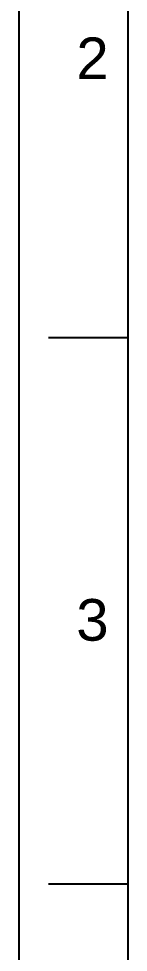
# Model space of a CAD drawing. Header units: millimetres. Extents: x 15137 to 17513, y -10160 to -6800.
# Drawn here: x 15137 to 15217, y -8130 to -7446 of the extents above; entities that cross this region are included whole.
import ezdxf

# ---------------------------------------------------------------- set-up
doc = ezdxf.new("R2010")
doc.units = ezdxf.units.MM
doc.layers.add('FORM', color=7, linetype='Continuous')
doc.styles.get("Standard").update_dxf_attribs({"font": 'arial.ttf'})

msp = doc.modelspace()

# ---------------------------------------------------------------- linework, layer by layer
at = {"layer": 'FORM', "color": 7, "linetype": 'Continuous'}
for p, q in [((15136.58, -6799.88), (15136.58, -10159.88)), ((15216.58, -7679.88), (15158.44, -7679.88)), ((15216.58, -8079.88), (15158.44, -8079.88))]:
    msp.add_line(p, q, dxfattribs=at)
at = {"layer": 'FORM', "linetype": 'Continuous'}
msp.add_line((15216.58, -10079.88), (15216.58, -6879.88), dxfattribs=at)

# ---------------------------------------------------------------- texts
at = {"layer": 'FORM', "char_height": 30.5, "attachment_point": 5}
for s, insert in [('2', (15190.48, -7475.06)), ('3', (15190.41, -7886.61))]:
    msp.add_mtext_dynamic_manual_height_columns(s, width=200, gutter_width=50, heights=[0], dxfattribs=dict(at, insert=insert))

doc.saveas('drawing.dxf')
